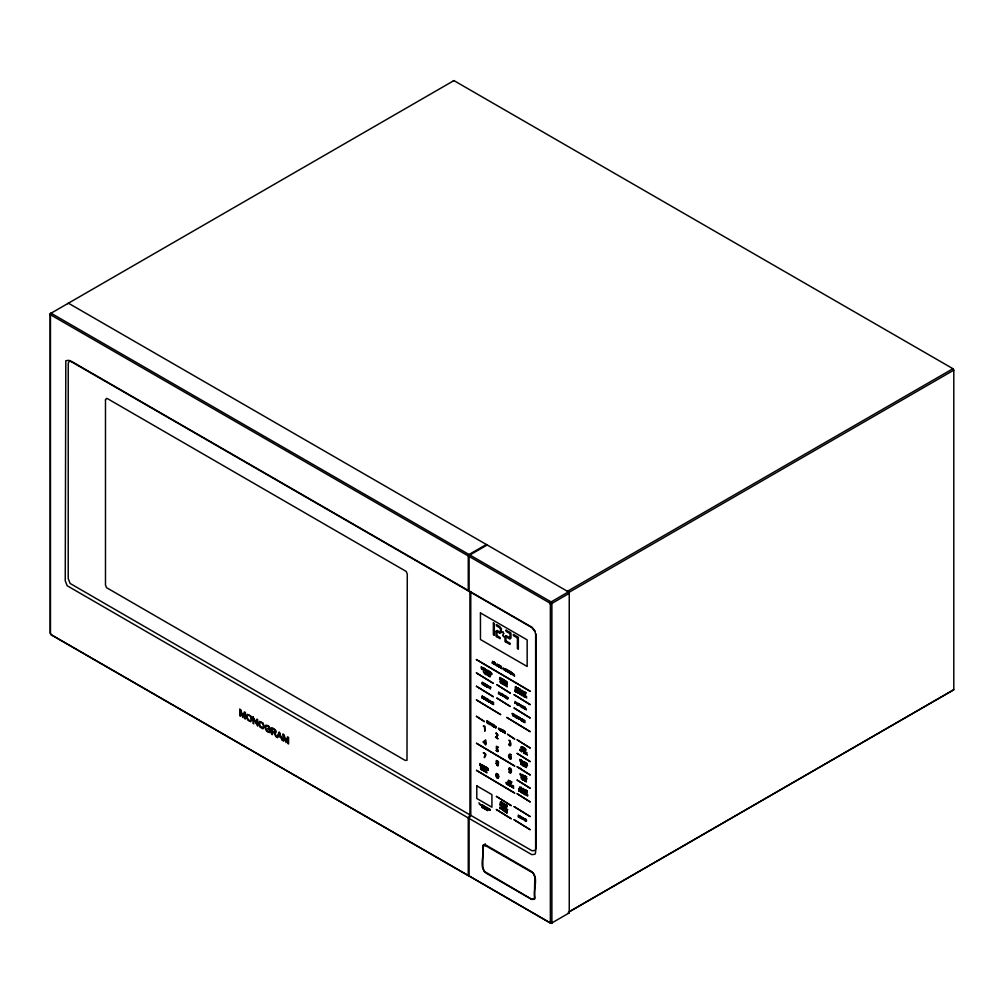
<?xml version="1.0" encoding="UTF-8"?>
<svg xmlns="http://www.w3.org/2000/svg" width="1004" height="1004" viewBox="0 0 1004 1004"><rect width="100%" height="100%" fill="white"/><g stroke="black" fill="none" stroke-linecap="round" stroke-linejoin="round"><path stroke-width="1.5" d="M67.557 303.672L68.397 303.183L568.415 591.871L569.243 593.326L569.255 912.887L551.058 923.404L468.266 875.488L468.266 817.934L469.935 814.871L469.922 591.431L71.874 361.616A5.585 3.225 60 0 0 68.234 363.9L68.222 578.605L70.142 583.462L469.935 814.871M469.922 591.431L468.266 590.854L468.266 555.927L469.006 554.522L486.363 544.494M469.847 554.999L551.058 601.885L551.886 603.354L551.899 922.914L551.058 923.404L469.094 875.977L469.094 818.423L470.776 815.361L470.763 591.908L469.094 591.331L469.094 556.417L469.847 554.999L487.204 544.984M478.983 802.723L479.51 804.392M482.296 698.006L482.296 696.249M482.435 682.544L482.435 684.477L482.259 682.256L483.15 683.347L482.435 683.385M482.686 769.227L482.02 768.851M483.489 669.944L483.489 668.099L484.254 668.35L483.313 667.811L483.313 670.019L484.292 670.396M483.752 698.847L483.752 697.09M483.941 685.167L483.941 683.41M484.43 698.244L483.752 697.868M484.518 699.286L483.589 698.922L483.589 696.814L484.894 697.567L485.459 699.738L486.225 698.332L485.534 700.052L484.706 697.454M484.706 685.606L483.765 685.243L483.765 683.134L484.656 683.649M484.606 684.577L483.941 684.188M485.597 770.921L484.932 770.532M485.886 768.901L485.886 767.144M485.785 674.387L485.785 672.542L486.551 672.793L485.61 672.253L485.61 674.475L486.589 674.851M486.563 768.298L485.886 767.909M486.651 769.34L485.723 768.976L485.723 766.855L486.614 767.382M486.676 700.528L486.676 698.771M486.614 671.739L486.425 669.605L486.425 671.814L487.379 672.178M487.065 686.974L487.065 685.217M487.429 700.968L486.501 700.604L486.501 698.495L487.392 699.01M487.342 699.926L486.676 699.55M487.743 808.207C487.517 810.291 488.935 807.806 487.04 807.806M487.831 687.414L486.89 687.05L486.89 684.941L487.781 685.456M487.731 686.372L487.065 685.996M487.982 699.524L487.982 701.457L487.818 699.248L488.697 700.34L487.982 700.365M489.688 686.736L490.918 687.263M490.216 687.037L490.391 689.07L490.391 687.138M492.926 704.143L492.926 702.373M493.692 704.582L492.751 704.218L492.751 702.097L493.642 702.612M493.591 703.54L492.926 703.151M500.845 678.177L502.125 678.729M501.398 678.503L501.573 680.624L501.573 678.604M501.962 694.078L503.192 694.605M502.489 694.379L502.665 696.412L502.665 694.479M502.615 679.206L503.418 681.691L502.439 681.126L502.439 678.917L503.38 679.457M503.318 680.423L502.615 680.022M504.886 811.709C505.351 810.517 505.501 808.998 505.276 812.023M504.974 695.822L506.204 696.337M505.501 696.123L505.677 698.156L505.677 696.224M510.572 783.145L509.63 782.781L509.63 780.673L510.521 781.187M510.471 782.103L509.806 781.727M510.772 781.514L512.002 782.041M511.3 781.815L511.3 783.747M513.985 674.889L514.6 676.031C511.4 674.06 513.797 671.902 514.424 675.817M514.952 716.806L514.01 716.454L514.01 714.333L514.901 714.848M514.851 715.777L514.186 715.388M517.549 692.76L516.847 690.903L517.512 691.292M516.972 692.434L516.972 691.116M517.261 718.149L517.261 716.392M517.938 717.559L517.261 717.17M518.026 718.588L517.098 718.224L517.098 716.116L517.989 716.63M518.24 716.956L519.47 717.484M518.767 717.258L518.93 719.291L518.93 717.358M519.721 759.388L520.938 759.915M519.783 694.191L519.783 692.597M520.248 759.689L520.411 761.722L520.411 759.79M520.888 693.375L521.804 693.764M521.277 693.601L521.415 695.132L521.415 693.676M521.591 720.646L521.591 718.889M523.059 721.487L522.883 719.454L522.883 721.575L523.787 721.914M523.046 694.617L523.046 696.073M523.573 694.781L522.494 694.166L521.942 695.697L522.62 694.228M523.724 706.64L523.724 708.573L523.561 706.364L524.452 707.443L523.724 707.481M524.264 722.19L524.264 720.433M524.941 794.641L524.213 794.038M524.941 764.157L524.941 762.4M525.017 753.552L525.017 751.795M525.029 722.629L524.101 722.265L524.101 720.157L524.992 720.671M524.941 721.6L524.264 721.211M525.694 764.596L524.766 764.232L524.766 762.124L525.657 762.638M525.607 763.555L524.941 763.178M525.694 752.95L525.017 752.561M525.782 753.991L524.854 753.627L524.854 751.507L525.745 752.021M526.447 763.278L526.447 765.211L526.284 762.99L527.175 764.082L526.447 764.119M526.686 698.044L525.983 696.174L526.661 696.563M535.885 633.888L535.885 848.556L535.232 850.401L532.145 850.815L470.776 815.361M483.89 806.325C484.694 804.191 484.593 809.299 483.89 806.488M483.075 845.368L482.635 846.999C484.857 855.019 478.368 866.816 485.898 873.003L531.743 899.458L534.567 899.207L535.006 897.576C532.785 889.557 539.261 877.76 531.743 871.572L485.898 845.117L483.075 845.368L485.221 844.126L484.781 845.757M484.982 845.87L485.396 844.339L483.25 845.581L482.836 847.112L482.836 867.456L484.367 871.409L531.743 899.233L534.392 898.994L534.806 877.119L533.275 873.166L484.367 844.929M486.676 809.726L487.028 809.927M490.153 676.244C488.684 677.75 488.948 671.387 489.124 676.319L490.153 676.897L490.328 674.977M525.456 794.315L524.038 794.126L524.213 792.106M489.136 702.135C489.663 697.165 491.232 705.072 490.303 702.172L488.81 701.947L487.982 700.541M525.067 794.716C525.594 789.759 527.163 797.653 526.234 794.766L525.832 793.311L526.184 794.553M276.903 737.212L279.137 731.966L282.388 740.375L280.831 737.501L278.359 736.083L277.731 737.689L275.836 736.597L274.105 732.895L272.423 731.728L272.423 734.627L271.645 734.188L271.645 727.649C273.389 728.051 278.284 731.427 275.41 733.158L274.682 732.958L276.803 737.162M509.041 784.199C511.689 783.911 509.153 787.826 508.877 784.024C511.726 783.133 509.756 788.567 508.815 784.45M509.204 671.864L510.208 671.425L509.367 672.015L510.258 673.671L509.003 670.735L509.003 672.956M469.094 556.417L549.514 602.852L568.415 591.871M551.899 922.914L550.355 921.923L550.355 604.308L569.243 593.326M469.006 554.522L51.041 313.21L50.2 313.7L50.2 633.26L51.041 634.716L469.006 876.04M453.08 81.086L453.921 80.596L952.959 368.706L953.8 370.162L953.8 689.735L568.791 912.034M568.415 913.389L569.255 912.887M468.266 875.488L51.292 634.766L50.464 633.311L50.451 315.695L51.292 315.206L468.266 555.927M549.527 922.425L550.355 921.923M453.921 80.596L50.2 313.7L50.451 315.695M952.959 368.706L567.423 591.293L568.264 592.762L953.8 370.162M568.264 912.322L953.8 689.735M501.272 730.975C502.715 728.364 498.448 729.142 501.347 731.176C503.355 728.753 498.097 728.189 500.983 731.05M481.38 805.409C479.962 803.84 483.3 806.036 481.669 805.559M482.535 697.127L482.133 695.973L482.133 698.081L483.049 698.445L482.623 696.261M490.366 723.884L490.115 722.817M482.61 698.182L482.296 697.002M500.481 808.22L500.067 806.865C498.988 811.521 502.766 806.614 500.23 808.082M521.904 720.834L521.591 719.818M521.616 792.758C521.954 789.47 521.402 791.667 521.515 792.507M500.67 666.995L501.423 666.957L500.494 665.828L500.494 668.036L500.67 666.116L501.749 668.764L500.67 667.171M520.26 690.401L521.013 690.363L520.26 689.522M504.899 805.095C506.606 803.664 503.657 808.032 504.723 803.978L505.79 805.158L504.899 805.271M523.699 752.975L524.477 752.887L523.812 750.917L524.301 752.799L523.523 752.824M491.558 724.486C493.717 723.633 490.015 727.774 491.395 723.369L492.587 726.168L491.558 724.662M487.204 768.738L487.919 768.713L487.028 767.621L487.028 769.729M470.763 591.908L532.145 627.362L535.232 631.328M468.266 590.854L68.912 360.298L65.812 360.75L65.247 580.814L67.168 585.746L468.266 817.934M469.094 591.331L531.882 627.6L534.981 631.616L535.647 634.227L535.634 852.358L534.981 854.228L531.882 854.668L469.094 818.423M493.817 662.966L494.52 663.556L493.817 663.155M482.824 667.522L482.635 669.63M489.299 671.262L489.111 673.37M488.245 670.848C490.165 671.764 486.162 669.455 488.069 670.747L488.069 672.768M525.694 692.66C527.615 693.563 523.599 691.254 525.519 692.547L525.519 694.58M481.594 667.811L482.635 668.413M483.489 668.915L484.192 669.505L483.489 669.091M489.299 672.253L490.341 672.856M481.594 667.986L482.635 668.589M489.299 672.442L490.341 673.044M517.587 688.782L518.29 689.371L517.587 688.97M518.955 689.597L519.658 690.187L518.955 689.786M520.085 691.442L520.085 689.221L521.34 692.158L520.26 690.576M517.964 691.543L517.838 693.061M520.662 693.099L520.536 694.617M485.785 673.358L486.488 673.948L485.785 673.546M519.783 693.312L520.536 693.877M484.945 674.086C485.057 672.391 481.845 669.455 484.104 673.044M524.276 696.789C523.812 692.396 527.489 701.093 524.402 695.596M485.246 684.941L486.25 685.694M498.888 693.224C500.845 691.505 497.545 696.751 498.712 692.02L499.779 693.099L498.888 693.413M515.265 702.687C517.223 700.968 513.922 706.201 515.09 701.47L516.156 702.562L515.265 702.863M518.692 704.657C520.649 702.938 517.349 708.184 518.516 703.453L519.57 704.532L518.692 704.833M521.591 719.642L522.243 719.604L521.427 718.613L521.427 720.721L522.344 721.085L521.917 718.902M493.077 724.511L493.792 724.938L492.901 724.235L492.901 726.356L493.842 726.896L493.077 726.269M487.304 721.964L487.969 722.529L487.304 722.14M493.077 725.29L493.742 725.854L493.077 725.465M490.115 723.746L491.006 723.897L489.952 722.529L489.952 724.65M504.196 732.87L504.196 730.761L504.384 731.828L505.338 731.414L504.548 731.979L505.388 733.56L504.359 731.916M526.472 766.316L526.347 767.621M522.03 765.123C522.231 762.099 523.297 765.864 522.933 765.424M521.703 777.309L521.001 776.732L521.528 779.142M525.607 780.346L526.284 780.899L525.607 780.522M480.075 764.709C482.033 762.99 478.732 768.236 479.899 763.504L480.966 764.596L480.075 764.897M522.77 791.453L523.486 792.319L522.77 792.382M522.77 792.558L523.661 792.256L522.595 791.177L522.595 793.285M503.318 808.747C502.828 813.516 505.388 807.367 504.297 811.232L503.142 809.939M506.43 810.717L507.145 811.144L506.254 810.441L506.254 812.562L507.196 813.102L506.43 812.474M506.43 811.496L507.095 812.06L506.43 811.671M481.983 806.425L481.907 807.341M482.51 806.727L482.435 807.643M524.075 693.588C523.561 690.601 524.879 691.994 524.013 693.739M526.447 764.295L527.476 765.801L526.811 763.304M482.435 683.561L483.464 685.067L482.786 682.569M488.346 699.55L489.011 702.06M524.088 706.665L524.753 709.163L523.724 707.657M487.555 767.922L488.233 770.432L487.204 768.913M518.415 816.842C517.449 812.587 520.31 817.168 518.29 816.93M494.721 726.269L494.533 727.323A2.046 1.18 60 0 1 494.232 727.084C495.474 727.549 493.918 723.194 494.595 726.331M549.514 602.852L550.355 604.308M511.45 672.58C513.094 678.202 512.68 670.496 512.442 674.475C510.672 668.513 511.387 677.11 511.375 672.605M51.041 313.21L51.292 315.206M105.483 399.868L105.483 585.006L106.499 587.641L405.227 760.43L406.996 760.266L407.273 574.1L406.256 571.477L107.528 398.676L106.499 398.412L105.483 399.868M239.805 709.263L239.805 715.789L240.558 716.228L240.558 710.656L242.955 717.609L244.662 713.116L244.662 718.6L245.403 719.027L245.403 712.489L244.361 711.886L242.642 716.492L240.96 709.928L239.805 709.263M253.008 716.881L253.008 723.42L253.748 723.846L253.748 718.701L257.626 726.08L257.626 719.554L256.886 719.128L256.886 724.26L253.008 716.881M268.018 728.753L269.712 730.498C269.273 734.175 264.102 728.314 266.286 726.143A2.41 1.393 60 0 1 267.114 725.842L270.377 728.741L268.608 725.829L265.909 725.126C263.625 727.963 266.851 733.309 270.465 732.581L270.465 730.159L268.018 728.753M272.423 728.816L272.423 730.975C276.288 734.777 276.175 729.155 272.423 728.816M282.977 734.188L282.977 740.726L283.718 741.153L283.718 735.581L286.115 742.533L287.834 738.04L287.834 743.525L288.575 743.951L288.575 737.413L287.533 736.81L285.814 741.416L284.132 734.853L282.977 734.188M476.523 770.382L514.625 793.034L476.523 770.382M476.523 743.311L514.625 765.964L476.523 743.311M476.423 716.316L484.355 721.55L476.423 716.316M476.423 699.939L500.594 714.559L476.423 699.939M476.423 686.284L493.315 696.688L476.423 686.284M476.423 672.931L493.315 683.347L476.423 672.931M476.423 659.59L530.099 691.229L476.423 659.59M476.787 785.856L476.787 798.481L491.922 807.229L491.922 794.603L476.787 785.856M480.452 612.917L480.452 639.523L527.163 666.48L527.163 639.887L480.452 612.917M480.627 767.094L480.627 769.202L481.543 769.729L480.627 767.094M481.418 666.719L481.594 669.028L481.418 666.719M481.845 767.796L481.845 769.905L482.773 770.444L482.02 768.073L482.736 768.311L481.845 767.796M482.522 804.681L482.635 806.325L482.522 804.681M483.225 741.943L485.647 744.981L486.325 743.738L485.647 740.011L483.225 741.943M483.388 807.178L483.464 808.233L483.388 807.178M483.426 752.774L485.635 754.456C481.016 761.998 489.45 753.766 483.426 752.774M483.426 726.231L484.455 726.557L484.844 731.226L484.844 726.143L483.426 726.231M484.066 807.58L484.141 808.622L484.141 807.618M484.869 808.948L484.894 808.182L484.957 809.061M484.756 769.478L484.756 771.587L485.698 772.126L484.932 769.754L485.647 769.993L484.756 769.478M485.083 683.887L485.246 686.109L485.083 683.887M485.271 740.5L485.271 743.123L484.003 741.906A21.837 12.6 60 0 0 485.271 740.5M486.011 809.601L486.187 808.885L486.011 809.601M486.149 807.279L486.877 808.772L486.149 807.279M486.074 770.231L486.074 772.352L486.978 772.867L486.074 770.231M486.25 684.565L486.413 686.774L486.25 684.565M486.99 673.056C486.061 673.533 490.667 679.219 486.99 673.056M487.204 807.63L487.555 809.149L487.316 807.643M487.128 720.91L487.128 723.018L488.069 723.558L487.304 721.186L488.032 721.424L487.128 720.91M487.643 810.567L487.291 809.889L487.643 810.567M489.425 808.672L489.55 810.316L489.425 808.672M489.789 810.266C490.579 810.203 490.065 809.337 489.789 810.266M490.341 671.864L490.517 674.173L490.341 671.864M491.408 673.872L491.583 674.801L491.583 673.973C493.077 673.948 489.45 671.249 491.408 673.872M491.734 702.562C492.675 705.912 489.601 700.026 492.286 702.135C489.927 699.261 491.521 706.076 492.324 702.9L491.734 702.562M492.161 662.904L493.19 663.531L492.537 661.234L492.951 663.431L492.161 662.904M493.378 629.734L493.378 634.817L494.319 635.356L494.319 630.274L493.378 629.734M493.378 622.882L493.378 628.655L494.319 629.194L494.319 623.409L493.378 622.882M493.642 661.862L493.642 664.083L494.621 664.648L493.817 662.163L494.57 662.402L493.642 661.862M495.01 662.665C494.068 663.004 498.775 668.94 495.01 662.665M495.524 737.162L498.084 738.869L495.938 737.237L497.984 735.066L496.202 732.857L495.7 733.409L497.093 733.698L497.545 735.317L495.524 737.162M495.487 727.536L495.587 727.862A2.071 1.192 60 0 0 495.876 728.101C496.089 725.189 496.152 726.733 495.537 727.599M496.189 750.465C499.741 754.205 497.495 748.306 496.767 746.825L498.323 747.315L496.44 746.236L496.315 748.582L498.047 751.155L496.189 750.465M496.014 631.252L496.014 636.335L496.942 636.875L496.942 631.792L496.014 631.252M496.428 809.55L511.161 818.724L496.428 809.55M496.428 796.423L511.161 805.597L496.428 796.423M496.465 624.651L496.465 625.831L500.117 627.952L500.117 626.772L496.465 624.651M496.967 698.131L510.145 706.402L496.967 698.131M496.967 684.791L510.145 693.061L496.967 684.791M496.93 665.665L497.971 666.292L497.319 663.995L497.72 666.192L496.93 665.665M497.269 635.883L497.269 637.063L500.117 638.707L500.117 637.527L497.269 635.883M497.269 630.537L497.269 631.742L500.117 633.386L500.117 632.181L497.269 630.537M499.54 679.131L500.582 679.758L499.929 677.474L500.331 679.67L499.54 679.131M499.728 804.568L507.622 809.789L499.728 804.568M499.841 730.084C497.156 728.954 498.9 726.118 499.841 730.084M500.293 803.225C502.05 805.296 500.456 798.795 500.293 803.225M500.444 627.902L500.444 632.143L501.372 632.683L501.372 628.441L500.444 627.902M501.372 683.235L500.03 681.227A1.293 0.753 60 0 1 500.933 681.026C501.636 680.787 498.649 682.268 501.372 683.235M501.536 802.133L502.238 804.656L502.766 802.849L501.536 802.133M502.954 635.017L503.682 636.674L502.954 635.017M502.954 631.993L503.682 633.637L502.954 631.993M504.447 670.032C501.636 668.852 503.468 665.878 504.447 670.032M504.987 636.436L504.987 641.518L505.916 642.058L505.916 636.975L504.987 636.436M505.552 680.712C505.991 681.49 505.137 684.69 507.258 682.005C506.932 686.347 507.647 682.645 505.552 680.712M505.928 683.937L505.928 686.146L506.104 685.155L507.171 686.874L506.292 685.217L507.12 684.628L506.129 685.067L505.928 683.937M506.066 804.744L506.756 807.266L507.284 805.459L506.066 804.744M506.229 641.054L506.229 642.246L510.057 644.442L510.057 643.263L506.229 641.054M506.091 635.632L506.091 636.837L510.057 639.121L510.057 637.916L506.091 635.632M506.091 630.211L506.091 631.39L509.856 633.562L509.856 632.382L506.091 630.211M506.844 717.496L530.099 731.59L506.844 717.496M507.321 784.35C504.635 783.208 506.38 780.372 507.321 784.35M507.71 782.718L507.71 784.839L508.614 785.366L507.71 782.718M507.572 734.3L514.625 739.019L507.572 734.3M508.212 781.652C509.982 783.735 508.363 777.221 508.212 781.652M508.677 744.315C510.735 748.206 511.149 743.55 510.722 743.098L510.007 740.714A2.673 1.544 60 0 0 508.84 740.312C511.751 742.809 508.388 742.182 510.496 745.344A1.318 0.753 60 0 1 510.032 745.407L508.677 744.315M509.041 772.026C511.049 775.728 512.768 769.215 510.157 768.123A1.782 1.029 60 0 0 509.041 768.173L509.329 770.583A1.694 0.979 60 0 0 510.045 771.235L511.049 771.097L510.722 772.616L509.041 772.026M510.032 632.495L510.032 637.678L510.961 638.218L510.961 633.022L510.032 632.495M510.521 671.613L510.697 673.922L510.521 671.613M511.199 754.807L509.304 755.322L509.216 756.2L510.747 756.476A1.581 0.916 60 0 1 511.262 757.317C511.927 762.274 506.493 756.062 509.517 754.155A2.008 1.155 60 0 1 510.534 754.293L511.199 754.807M512.128 787.123C509.442 785.981 511.187 783.158 512.128 787.123M512.517 785.504L512.517 787.613L512.693 786.659L513.722 788.303L512.868 786.722L513.659 786.157L512.718 786.584L512.517 785.504M514.136 819.779L530.099 829.655L514.136 819.779M514.136 806.639L530.099 816.528L514.136 806.639M514.136 708.046L530.099 717.923L514.136 708.046M514.136 694.705L530.099 704.582L514.136 694.705M515.529 686.598L515.529 688.807L516.746 689.208A1.255 0.728 60 0 0 517.01 688.769L515.529 686.598M515.705 686.887C514.312 688.92 517.75 689.899 516.633 687.652L515.705 686.887M516.081 716.567C516.232 719.429 514.851 714.296 516.407 715.714A1.657 0.954 60 0 0 515.88 715.425C513.885 715.538 516.897 719.529 516.671 716.906L516.081 716.567M517.185 793.75L530.099 801.87L517.185 793.75M517.185 780.108L530.099 788.215L517.185 780.108M517.185 766.792L530.099 774.912L517.185 766.792M517.185 753.452L530.099 761.572L517.185 753.452M517.185 739.848L530.099 747.967L517.185 739.848M517.173 636.611L517.173 637.791L513.358 635.582L513.358 634.402L517.173 636.611M517.411 687.677L517.411 689.899L518.39 690.463L517.587 687.966L518.34 688.217L517.411 687.677M517.411 643.614L517.411 648.697L518.34 649.224L518.34 644.154L517.411 643.614M517.411 636.749L517.411 642.761L518.34 643.3L518.34 637.276L517.411 636.749M518.804 788.993L518.804 791.102L519.984 791.478L519.997 789.935L518.804 788.993M518.779 688.468L518.955 690.79L518.955 688.769L519.721 689.008L518.779 688.468M518.98 789.269C517.65 791.202 520.938 792.156 519.871 789.997L518.98 789.269M518.892 692.86C519.645 692.321 516.859 691.543 519.332 693.124L518.892 692.86M519.633 750.327C521.578 751.707 520.411 746.876 519.633 750.327M520.599 790.022L520.775 792.244L520.599 790.022M520.925 788.956C518.227 787.814 519.984 784.977 520.925 788.956M521.314 787.337L521.314 789.445L522.218 789.972L521.314 787.337M521.189 706.841L519.846 705.323A1.544 0.891 60 0 1 519.997 704.758L520.574 704.632A1.631 0.941 60 0 1 521.189 705.046L520.034 705.222A1.531 0.878 60 0 0 520.072 705.774L521.189 706.841M521.528 816.691L521.678 818.712L522.67 819.277C523.624 815.273 521.49 821.736 521.528 816.691M521.327 775.64C518.641 774.511 520.386 771.662 521.327 775.64M521.44 760.204L521.616 762.412L521.44 760.204M522.293 760.693L522.293 762.814L522.457 761.082L523.235 763.354L523.925 761.936L524.088 763.843L524.088 761.722L523.197 763.015L522.293 760.693M522.532 777.611L522.695 779.819L522.532 777.611M522.657 747.064L522.657 749.172L523.824 749.561L523.85 748.005L522.657 747.064M522.82 747.34C521.503 749.298 524.766 750.214 523.712 748.068L522.82 747.34M523.172 777.987C523.586 778.727 522.77 781.79 524.803 779.217C524.49 783.358 525.167 779.832 523.172 777.987M523.285 817.708C522.381 818.461 526.799 823.318 523.285 817.708M523.799 694.919L523.925 696.575L523.799 694.919M524.452 748.106L524.452 750.214L525.619 750.59L525.644 749.047L524.452 748.106M524.615 748.382C523.297 750.327 526.56 751.256 525.506 749.109L524.615 748.382M525.067 707.23C524.176 707.669 528.581 713.141 525.067 707.23M525.192 818.812L525.192 820.921L526.36 821.297L526.385 819.753L525.192 818.812M525.368 819.088C524.025 821.021 527.313 821.975 526.247 819.816L525.368 819.088M525.443 779.292L525.443 781.401L526.372 781.94L525.607 779.568L526.334 779.807L525.443 779.292M525.468 765.613L525.594 767.181L525.468 765.613M525.682 776.305L525.845 778.527L525.682 776.305M525.732 791.729C523.046 790.6 524.791 787.764 525.732 791.729M526.121 790.11L526.297 792.319L526.121 790.11M527.288 795.218L527.464 796.097L527.464 795.306C528.87 795.457 525.393 792.658 527.288 795.218M527.389 754.82L526.196 753.979L526.435 752.586A1.293 0.74 60 0 1 526.974 752.711C527.627 752.41 524.879 754.029 527.389 754.82M498.31 776.481C497.633 782.053 494.595 770.758 498.072 774.686L498.31 776.481M521.942 750.904C521.327 753.439 520.825 747.327 521.942 750.904M489.073 809.513L488.371 808.772L489.073 809.513M522.118 750.979C521.54 753.791 519.984 747.905 521.98 750.088L522.118 750.979M485.785 807.618L485.095 806.877L485.785 807.618M498.699 776.657C498.473 781.376 494.232 775.452 496.365 773.431L498.373 774.561L498.699 776.657M482.786 766.228L482.384 766.843L481.506 765.989A1.443 0.828 60 0 1 481.518 764.998L482.786 766.228M521.001 817.444C519.018 819.377 519.934 813.679 521.001 817.444M479.761 804.041L480.414 804.907L479.786 803.953M500.067 693.639C500.883 698.257 502.878 692.158 500.067 693.639M516.445 703.101L517.286 704.883L518.127 704.042A1.293 0.753 60 0 0 517.926 703.377L516.445 703.101M521.49 706.013C522.306 710.619 524.289 704.519 521.49 706.013M521.176 817.52L520.499 818.235L519.47 816.804A1.807 1.042 60 0 1 519.47 816.352A1.343 0.778 60 0 1 519.683 815.901L521.176 817.52M521.754 691.103C522.381 695.082 524.176 689.823 521.754 691.103M482.962 766.29L482.284 767.006L481.292 765.814A1.694 0.979 60 0 1 481.255 765.123L482.309 764.885L482.962 766.29M509.216 768.913C509.304 772.892 512.843 769.415 509.593 768.386A1.368 0.791 60 0 0 509.279 768.713L509.216 768.913M521.565 690.965L522.984 692.961L522.482 690.576A1.318 0.766 60 0 0 521.929 690.438L521.565 690.965M523.009 706.916C521.678 709.577 521.365 703.289 523.009 706.916M500.243 693.777C500.657 697.378 502.753 692.973 500.281 693.626M506.581 697.441L507.898 698.746A1.707 0.979 60 0 0 507.898 698.031L506.581 697.441M516.621 703.239L517.123 704.595L517.964 704.381A1.694 0.979 60 0 0 517.926 703.817L516.621 703.239M511.061 758.145C509.781 761.095 508.225 754.029 510.823 757.129A1.506 0.866 60 0 1 511.036 757.869L511.061 758.145M521.076 769.302L520.662 768.424L521.076 769.302M506.418 697.303C507.183 701.896 509.279 695.86 506.418 697.303M252.017 719.592L250.636 721.763L247.737 720.044L246.407 716.429L247.197 714.333L250.686 715.865L252.017 719.592M264.278 726.67L262.91 728.841L259.998 727.122L258.768 724.399L259.459 721.412L262.948 722.943L264.278 726.67M521.641 764.157C520.172 765.45 520.863 761.17 521.766 764.207C520.448 766.014 520.624 761.346 521.641 764.157M525.092 766.14C523.686 767.508 524.402 763.291 525.205 766.19C523.799 767.934 523.988 763.103 525.092 766.14M499.917 666.593C497.997 668.601 498.699 662.615 500.105 666.681C497.846 669.291 498.511 661.925 499.917 666.593M483.162 807.718L482.748 807.216L483.162 807.718M505.351 684.715C503.493 686.824 504.096 680.737 505.351 684.715M508.438 671.513C506.581 673.621 507.171 667.534 508.438 671.513M523.95 789.922C521.816 791.779 522.833 785.68 524.138 789.997C522.318 792.558 522.519 785.919 523.95 789.922M247.36 715.726L247.348 718.036L249.205 720.596L251.075 720.157L250.975 717.596A2.61 1.506 60 0 0 249.77 715.726L248.452 715.036L247.36 715.726M259.622 722.805L260.049 726.168L262.922 727.825L263.424 725.428L262.533 723.344L260.726 722.127L259.622 722.805M503.644 731.502C501.874 733.51 502.452 727.699 503.644 731.502M523.147 775.904C521.377 777.924 521.942 772.101 523.147 775.904M503.28 683.523C501.423 685.619 502.025 679.532 503.28 683.523M506.367 670.321C504.435 672.316 505.137 666.33 506.543 670.396C504.297 673.019 504.949 665.639 506.367 670.321M525.13 777.046C523.36 779.066 523.925 773.256 525.13 777.046M496.064 763.253L497.884 766.065L498.473 762.977A1.493 0.866 60 0 0 498.185 761.572L496.88 760.555A1.506 0.866 60 0 0 496.177 761.321L496.817 762.789L496.064 763.253M503.82 731.577C501.636 734.012 502.276 727.009 503.82 731.577M523.322 775.979C521.139 778.414 521.779 771.411 523.322 775.979M525.305 777.121C523.122 779.556 523.762 772.553 525.305 777.121M508.626 671.588C506.33 674.136 506.995 666.807 508.626 671.588M503.468 683.598C501.172 686.134 501.849 678.817 503.468 683.598M505.539 684.791C503.242 687.338 503.92 680.009 505.539 684.791M496.491 763.454C496.716 767.934 499.967 763.128 496.491 763.454M496.629 761.258C496.867 765.01 499.49 760.894 496.629 761.258M515.78 690.539L515.441 691.681L514.901 689.773L515.378 691.455L515.73 690.263L516.169 691.869L516.633 690.777L516.232 692.145L515.78 690.539M483.74 770.67L482.962 768.436L483.79 771.034L484.493 769.315L483.74 770.67M503.657 803.576L503.995 804.869L503.657 803.576M504.071 695.37L504.422 696.625L504.058 695.408M489.914 700.679L490.253 701.972L489.914 700.679M521.578 746.662L521.917 747.942L521.603 746.763M279.551 732.882L278.585 735.505L280.58 736.66L279.551 732.882M484.292 766.466L483.853 767.897L483.137 765.374L483.765 767.596L484.242 766.014L484.832 768.135L485.434 766.692L484.907 768.512L484.304 766.441M520.348 718.262L520.687 719.504L520.336 718.287M502.075 808.333L502.439 809.55L502.075 808.333M485.308 669.191L485.66 670.534L485.334 669.291M488.797 686.259L489.136 687.539L488.822 686.347M504.435 680.298L503.619 681.804L504.359 680.022L505.263 682.758L504.021 681.39L504.786 681.641L504.46 680.398M513.559 714.07L512.969 715.614L512.216 713.292L513.044 715.89L513.559 714.07M484.894 670.283C484.756 665.903 486.626 673.935 485.723 670.76L484.894 670.283M488.408 687.301C488.32 683.774 489.952 689.723 489.186 687.753L488.408 687.301M503.694 696.374C503.606 692.848 505.238 698.797 504.472 696.839L503.694 696.374M503.268 804.631C503.18 801.104 504.811 807.028 504.046 805.082L503.268 804.631M501.711 809.299C501.623 805.76 503.268 811.759 502.489 809.764L501.711 809.299M519.959 719.253C519.871 715.726 521.515 721.675 520.75 719.717L519.959 719.253M521.189 747.704C521.101 744.165 522.758 750.151 521.98 748.156L521.189 747.704M523.812 764.659L523.297 766.102L523.812 764.659M489.011 722.83L488.308 721.587L488.27 723.671L488.961 723.144L489.651 724.474L489.638 722.353L489.011 722.83M526.598 776.845L525.845 777.41L526.874 779.117L526.021 777.535L526.598 776.845M527.05 790.65L526.297 791.202L527.313 792.922L526.472 791.328L527.05 790.65M505.928 806.789L505.288 805.572L505.928 806.789"/></g></svg>
